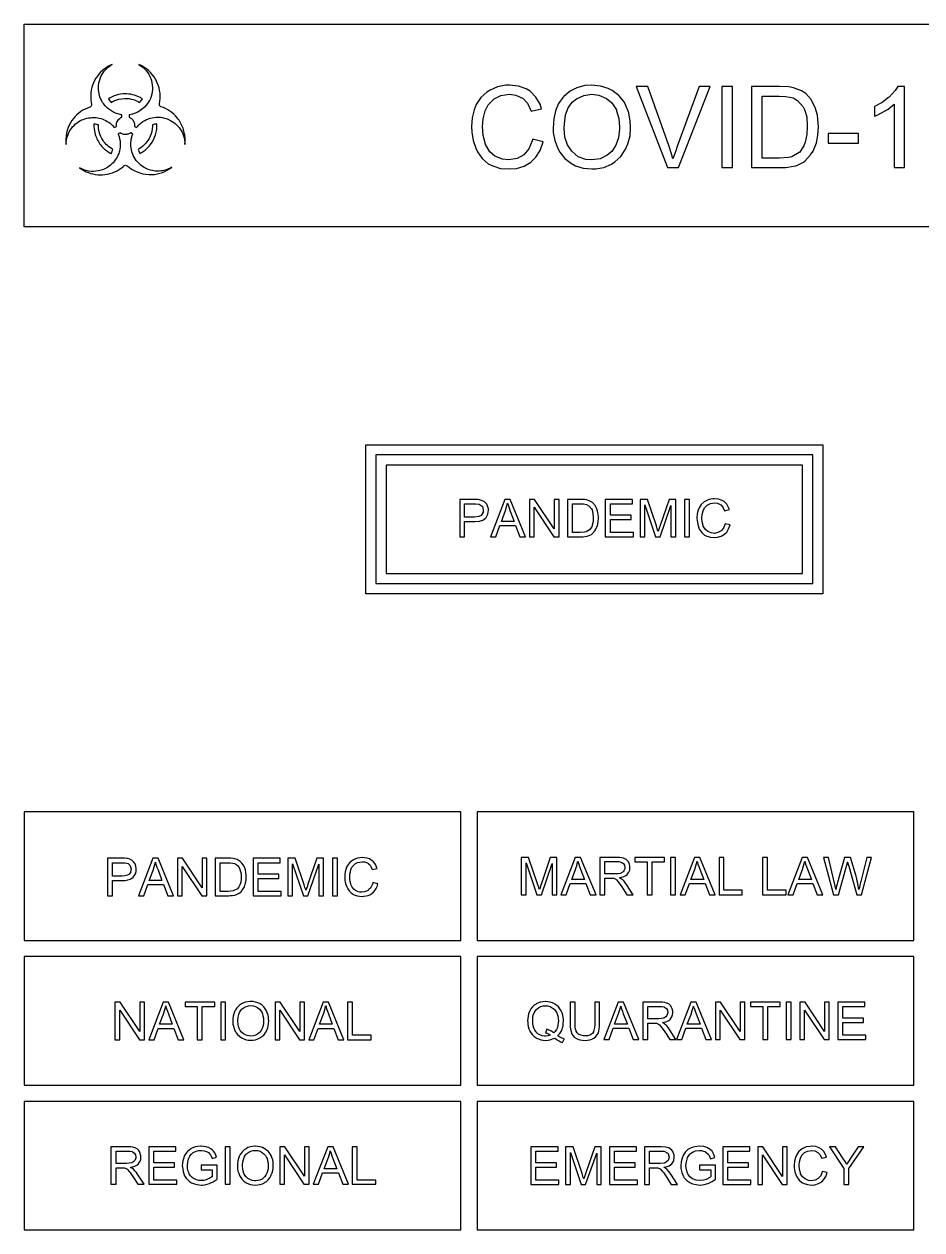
# Model space of a CAD drawing. Header units: inches. Extents: x 208.8 to 289, y 157.6 to 208.1.
# Drawn here: x 271.73 to 277.26, y 175.71 to 183.15 of the extents above; entities that cross this region are included whole.
import ezdxf

# ---------------------------------------------------------------- set-up
doc = ezdxf.new("R2010")
doc.units = ezdxf.units.IN
doc.header["$MEASUREMENT"] = 0
doc.layers.add('DEFAULT_LAYER', color=1, linetype='Continuous')

msp = doc.modelspace()

# ---------------------------------------------------------------- linework, layer by layer
at = {"color": 4}
msp.add_lwpolyline([(271.7252, 183.1467), (280.4012, 183.1467), (280.4012, 181.8967), (271.7252, 181.8967)], close=True, dxfattribs=at)
at = {"color": 2, "linetype": 'ByBlock', "flags": 128}
for points in [[(274.568, 182.4133), (274.5561, 182.4605), (274.5527, 182.5146), (274.5561, 182.5618), (274.568, 182.6108), (274.5883, 182.6496), (274.6237, 182.6851), (274.6659, 182.7054), (274.7198, 182.7138), (274.7587, 182.7088), (274.8026, 182.6885), (274.8296, 182.6581), (274.8532, 182.6091), (274.9173, 182.6243), (274.9072, 182.653), (274.8819, 182.697), (274.8464, 182.7324), (274.8211, 182.7476), (274.7739, 182.7645), (274.7198, 182.7696), (274.6962, 182.7696), (274.6456, 182.7595), (274.6001, 182.7391), (274.5798, 182.7273), (274.5426, 182.6936), (274.514, 182.6513), (274.5005, 182.6176), (274.4887, 182.5686), (274.4853, 182.5146), (274.487, 182.4791), (274.4954, 182.4285), (274.5106, 182.3811), (274.5207, 182.3592), (274.5511, 182.317), (274.5883, 182.2849), (274.6153, 182.2714), (274.6642, 182.2562), (274.7198, 182.2529), (274.7621, 182.2562), (274.8093, 182.2697), (274.8515, 182.295), (274.8819, 182.3255), (274.9088, 182.3676), (274.9257, 182.42), (274.8599, 182.4369), (274.8582, 182.4268), (274.838, 182.3778), (274.8076, 182.3407), (274.7655, 182.317), (274.7148, 182.3086), (274.676, 182.3137), (274.6287, 182.3322), (274.5984, 182.3592), (274.5714, 182.4032)], [(275.4641, 182.5483), (275.454, 182.599), (275.4371, 182.6446), (275.4253, 182.6666), (275.3932, 182.7054), (275.3526, 182.7374), (275.3273, 182.7493), (275.2801, 182.7645), (275.2278, 182.7696), (275.184, 182.7679), (275.135, 182.7544), (275.0928, 182.7324), (275.054, 182.7003), (275.0489, 182.6936), (275.022, 182.6564), (275.0034, 182.6108), (274.9916, 182.5618), (274.9882, 182.5045), (274.9882, 182.4774), (274.9983, 182.4285), (275.0169, 182.3795), (275.0287, 182.3575), (275.0607, 182.317), (275.1012, 182.2866), (275.1265, 182.2731), (275.1739, 182.2579), (275.2261, 182.2529), (275.2514, 182.2529), (275.3004, 182.263), (275.3476, 182.2832), (275.3696, 182.2967), (275.4067, 182.3305), (275.4354, 182.3744), (275.4489, 182.4082), (275.4624, 182.4571), (275.4658, 182.5095)], [(275.3983, 182.5011), (275.3915, 182.4453), (275.3747, 182.3998), (275.3493, 182.3609), (275.3223, 182.3373), (275.2784, 182.3154), (275.2261, 182.3086), (275.1907, 182.312), (275.1434, 182.3289), (275.1046, 182.3609), (275.1029, 182.3626), (275.0776, 182.4015), (275.0607, 182.4487), (275.0557, 182.5028), (275.0574, 182.5315), (275.0641, 182.5872), (275.081, 182.6311), (275.1063, 182.6649), (275.1316, 182.6851), (275.1772, 182.7054), (275.2278, 182.7138), (275.27, 182.7088), (275.3172, 182.6885), (275.3493, 182.6615), (275.378, 182.6176), (275.3797, 182.6125), (275.3932, 182.5652), (275.3983, 182.5112)], [(275.7543, 182.3981), (275.7442, 182.3643), (275.7273, 182.3154), (275.7189, 182.3474), (275.702, 182.3981), (275.5721, 182.7611), (275.5012, 182.7611), (275.6936, 182.2613), (275.7611, 182.2613), (275.9569, 182.7611), (275.8893, 182.7611)], [(276.0952, 182.7611), (276.0277, 182.7611), (276.0277, 182.2613), (276.0952, 182.2613)], [(276.6234, 182.5331), (276.6184, 182.5855), (276.6049, 182.6328), (276.6032, 182.6344), (276.5796, 182.6818), (276.5458, 182.7189), (276.5205, 182.7357), (276.4715, 182.7544), (276.4412, 182.7595), (276.3838, 182.7611), (276.2117, 182.7611), (276.2117, 182.2613), (276.3923, 182.2613), (276.4226, 182.2613), (276.4715, 182.2697), (276.4867, 182.2731), (276.5323, 182.295), (276.5407, 182.3018), (276.5762, 182.3407), (276.5914, 182.3626), (276.6116, 182.4133), (276.6218, 182.4588), (276.6251, 182.5146)], [(276.5525, 182.4656), (276.5424, 182.4183), (276.5339, 182.3964), (276.507, 182.3542), (276.5053, 182.3542), (276.4614, 182.3289), (276.4395, 182.3238), (276.3838, 182.3204), (276.2775, 182.3204), (276.2775, 182.702), (276.3821, 182.702), (276.4243, 182.7003), (276.4682, 182.6919), (276.4952, 182.675), (276.5306, 182.6361), (276.539, 182.6193), (276.5525, 182.5737), (276.556, 182.5146)], [(277.1145, 182.7628), (277.0976, 182.7374), (277.0605, 182.697), (277.0571, 182.6936), (277.0166, 182.6632), (276.9694, 182.6378), (276.9694, 182.5788), (276.9863, 182.5855), (277.0352, 182.6108), (277.0538, 182.6226), (277.0925, 182.653), (277.0925, 182.2613), (277.1551, 182.2613), (277.1551, 182.7628)], [(276.8715, 182.4723), (276.6842, 182.4723), (276.6842, 182.4116), (276.8715, 182.4116)], [(274.5854, 180.1243), (274.5886, 180.1482), (274.5886, 180.1569), (274.5821, 180.1797), (274.5789, 180.1851), (274.5626, 180.2013), (274.5572, 180.2046), (274.5344, 180.2122), (274.5257, 180.2133), (274.4997, 180.2144), (274.4119, 180.2144), (274.4119, 179.9833), (274.4423, 179.9833), (274.4423, 180.0777), (274.5019, 180.0777), (274.5062, 180.0777), (274.5333, 180.0798), (274.555, 180.0863), (274.5702, 180.0983), (274.5745, 180.1037)], [(274.5561, 180.1352), (274.5442, 180.1157), (274.529, 180.1081), (274.503, 180.1048), (274.4423, 180.1048), (274.4423, 180.1872), (274.5019, 180.1872), (274.5084, 180.1872), (274.5301, 180.1851), (274.5311, 180.1851), (274.5496, 180.1721), (274.5518, 180.1699), (274.5572, 180.1471)], [(274.7241, 180.2144), (274.6906, 180.2144), (274.6027, 179.9833), (274.6341, 179.9833), (274.6601, 180.0538), (274.7567, 180.0538), (274.7837, 179.9833), (274.8185, 179.9833)], [(274.7469, 180.0788), (274.6689, 180.0788), (274.6938, 180.146), (274.7014, 180.1677), (274.7068, 180.1905), (274.7079, 180.1883), (274.7144, 180.1677), (274.7231, 180.1428)], [(274.9952, 180.2144), (274.9952, 180.0332), (274.8738, 180.2144), (274.8423, 180.2144), (274.8423, 179.9833), (274.8716, 179.9833), (274.8716, 180.1656), (274.993, 179.9833), (275.0244, 179.9833), (275.0244, 180.2144)], [(275.2673, 180.1092), (275.264, 180.133), (275.2586, 180.1558), (275.2575, 180.1569), (275.2467, 180.1775), (275.2305, 180.1948), (275.2196, 180.2024), (275.1969, 180.2111), (275.1828, 180.2133), (275.1556, 180.2144), (275.0765, 180.2144), (275.0765, 179.9833), (275.16, 179.9833), (275.1741, 179.9833), (275.1969, 179.9877), (275.2034, 179.9887), (275.224, 179.9985), (275.2294, 180.0018), (275.2456, 180.0202), (275.2521, 180.0299), (275.2608, 180.0538), (275.2662, 180.0755), (275.2673, 180.1005)], [(275.2348, 180.0777), (275.2294, 180.056), (275.2261, 180.0452), (275.2131, 180.0267), (275.212, 180.0267), (275.1925, 180.0148), (275.1817, 180.0126), (275.1556, 180.0104), (275.1069, 180.0104), (275.1069, 180.1872), (275.1556, 180.1872), (275.1752, 180.1862), (275.1947, 180.1829), (275.2077, 180.1753), (275.224, 180.1569), (275.2283, 180.1493), (275.2337, 180.1276), (275.2359, 180.1005)], [(275.341, 180.0104), (275.341, 180.0896), (275.469, 180.0896), (275.469, 180.1167), (275.341, 180.1167), (275.341, 180.1872), (275.4776, 180.1872), (275.4776, 180.2144), (275.3096, 180.2144), (275.3096, 179.9833), (275.4831, 179.9833), (275.4831, 180.0104)], [(275.7151, 179.9833), (275.7443, 179.9833), (275.7443, 180.2144), (275.7032, 180.2144), (275.6478, 180.0538), (275.6424, 180.0364), (275.6359, 180.0169), (275.6327, 180.0256), (275.6251, 180.0506), (275.5698, 180.2144), (275.5242, 180.2144), (275.5242, 179.9833), (275.5536, 179.9833), (275.5536, 180.1807), (275.6197, 179.9833), (275.6478, 179.9833), (275.7151, 180.1764)], [(275.83, 180.2144), (275.7985, 180.2144), (275.7985, 179.9833), (275.83, 179.9833)], [(276.0707, 180.1645), (276.0587, 180.1851), (276.0425, 180.2013), (276.0305, 180.2079), (276.0089, 180.2166), (275.984, 180.2187), (275.9731, 180.2176), (275.9493, 180.2133), (275.9275, 180.2046), (275.9189, 180.1992), (275.9015, 180.184), (275.8885, 180.1634), (275.882, 180.1482), (275.8766, 180.1254), (275.8744, 180.1005), (275.8755, 180.0842), (275.8799, 180.0614), (275.8874, 180.0387), (275.8918, 180.0288), (275.9048, 180.0093), (275.9221, 179.9942), (275.9352, 179.9877), (275.9579, 179.9811), (275.9829, 179.9789), (276.0024, 179.9811), (276.0251, 179.9877), (276.0446, 179.9996), (276.0587, 180.0126), (276.0707, 180.0332), (276.0794, 180.0571), (276.049, 180.0647), (276.0479, 180.0603), (276.0381, 180.0375), (276.024, 180.0202), (276.0045, 180.0093), (275.9807, 180.005), (275.9634, 180.0072), (275.9417, 180.0158), (275.9275, 180.0288), (275.9145, 180.0495), (275.9135, 180.0538), (275.908, 180.0755), (275.9059, 180.1005), (275.908, 180.1222), (275.9135, 180.1449), (275.9221, 180.1634), (275.9384, 180.1797), (275.959, 180.1894), (275.9829, 180.1927), (276.0013, 180.1905), (276.0219, 180.1807), (276.0338, 180.1667), (276.0446, 180.1438), (276.075, 180.1515)], [(272.4153, 177.9186), (272.4163, 177.9341), (272.4163, 177.937), (272.4143, 177.9516), (272.4095, 177.9652), (272.4007, 177.9778), (272.391, 177.9875), (272.3901, 177.9885), (272.3774, 177.9944), (272.3619, 177.9983), (272.358, 177.9993), (272.3444, 178.0002), (272.3269, 178.0002), (272.2395, 178.0002), (272.2395, 177.7689), (272.2706, 177.7689), (272.2706, 177.8632), (272.3298, 177.8632), (272.3318, 177.8632), (272.3492, 177.8641), (272.3648, 177.867), (272.3784, 177.8709), (272.3891, 177.8768), (272.3978, 177.8835), (272.4046, 177.8923), (272.4114, 177.905)], [(272.3842, 177.9263), (272.3804, 177.9127), (272.3726, 177.9021), (272.3716, 177.9011), (272.3619, 177.8953), (272.3473, 177.8913), (272.3298, 177.8903), (272.2706, 177.8903), (272.2706, 177.973), (272.3298, 177.973), (272.3473, 177.973), (272.358, 177.971), (272.3668, 177.9672), (272.3774, 177.9574), (272.3823, 177.9477), (272.3852, 177.9331)], [(272.5513, 178.0002), (272.5183, 178.0002), (272.4299, 177.7689), (272.4629, 177.7689), (272.4882, 177.8388), (272.5844, 177.8388), (272.6115, 177.7689), (272.6465, 177.7689)], [(272.5746, 177.8641), (272.4969, 177.8641), (272.5222, 177.9321), (272.5231, 177.9341), (272.527, 177.9477), (272.5309, 177.9623), (272.5348, 177.9759), (272.5358, 177.971), (272.5396, 177.9584), (272.5445, 177.9448), (272.5513, 177.9283)], [(272.8233, 178.0002), (272.8233, 177.8184), (272.7019, 178.0002), (272.6708, 178.0002), (272.6708, 177.7689), (272.6999, 177.7689), (272.6999, 177.9507), (272.8214, 177.7689), (272.8524, 177.7689), (272.8524, 178.0002)], [(273.0943, 177.8991), (273.0933, 177.9137), (273.0904, 177.9283), (273.0865, 177.9409), (273.0846, 177.9458), (273.0768, 177.9594), (273.069, 177.971), (273.0584, 177.9807), (273.0516, 177.9856), (273.0389, 177.9925), (273.0243, 177.9973), (273.0156, 177.9993), (273.001, 178.0002), (272.9836, 178.0002), (272.9039, 178.0002), (272.9039, 177.7689), (272.9874, 177.7689), (272.9962, 177.7698), (273.0107, 177.7708), (273.0243, 177.7728), (273.0253, 177.7737), (273.0399, 177.7786), (273.0525, 177.7844), (273.0525, 177.7854), (273.0632, 177.7942), (273.0729, 177.8058), (273.0768, 177.8116), (273.0836, 177.8243), (273.0885, 177.8398), (273.0894, 177.8417), (273.0923, 177.8554), (273.0943, 177.87), (273.0953, 177.8865)], [(273.0632, 177.8855), (273.0632, 177.869), (273.0613, 177.8554), (273.0574, 177.8417), (273.0555, 177.8369), (273.0487, 177.8233), (273.0409, 177.8126), (273.034, 177.8068), (273.0195, 177.801), (273.0146, 177.799), (273.001, 177.7971), (272.9836, 177.7961), (272.935, 177.7961), (272.935, 177.973), (272.9836, 177.973), (272.9962, 177.973), (273.0117, 177.971), (273.0224, 177.9681), (273.0311, 177.9642), (273.0419, 177.9555), (273.0516, 177.9429), (273.0564, 177.9321), (273.0603, 177.9186), (273.0632, 177.904), (273.0632, 177.8865)], [(273.1681, 177.7961), (273.1681, 177.8748), (273.2963, 177.8748), (273.2963, 177.9021), (273.1681, 177.9021), (273.1681, 177.973), (273.3051, 177.973), (273.3051, 178.0002), (273.138, 178.0002), (273.138, 177.7689), (273.3099, 177.7689), (273.3099, 177.7961)], [(273.5431, 177.7689), (273.5722, 177.7689), (273.5722, 178.0002), (273.5314, 178.0002), (273.476, 177.8398), (273.4721, 177.8282), (273.4673, 177.8136), (273.4634, 177.8029), (273.4624, 177.8068), (273.4576, 177.8204), (273.4527, 177.8369), (273.3974, 178.0002), (273.3517, 178.0002), (273.3517, 177.7689), (273.3809, 177.7689), (273.3809, 177.9662), (273.4479, 177.7689), (273.475, 177.7689), (273.5431, 177.9633)], [(273.6577, 178.0002), (273.6266, 178.0002), (273.6266, 177.7689), (273.6577, 177.7689)], [(273.9015, 177.9399), (273.8966, 177.9545), (273.8889, 177.9672), (273.8801, 177.9778), (273.8694, 177.9866), (273.8665, 177.9895), (273.8549, 177.9963), (273.8413, 178.0012), (273.8267, 178.0041), (273.8111, 178.0051), (273.7966, 178.0041), (273.782, 178.0012), (273.7684, 177.9963), (273.7558, 177.9905), (273.7441, 177.9827), (273.7335, 177.974), (273.7238, 177.9623), (273.7159, 177.9497), (273.714, 177.9439), (273.7091, 177.9312), (273.7052, 177.9176), (273.7033, 177.9021), (273.7023, 177.8865), (273.7023, 177.8816), (273.7033, 177.8661), (273.7062, 177.8525), (273.7101, 177.8379), (273.715, 177.8243), (273.7208, 177.8116), (273.7296, 177.799), (273.7393, 177.7893), (273.75, 177.7805), (273.7548, 177.7776), (273.7665, 177.7728), (273.7801, 177.7689), (273.7946, 177.766), (273.8111, 177.765), (273.8199, 177.766), (273.8344, 177.7679), (273.8481, 177.7718), (273.8607, 177.7776), (273.8724, 177.7854), (273.8791, 177.7912), (273.8879, 177.8019), (273.8957, 177.8136), (273.9024, 177.8272), (273.9063, 177.8428), (273.8762, 177.8505), (273.8743, 177.8417), (273.8685, 177.8282), (273.8617, 177.8155), (273.852, 177.8068), (273.8491, 177.8039), (273.8374, 177.7971), (273.8238, 177.7932), (273.8082, 177.7912), (273.7966, 177.7922), (273.782, 177.7961), (273.7694, 177.8019), (273.7587, 177.8107), (273.749, 177.8214), (273.7422, 177.8349), (273.7403, 177.8428), (273.7364, 177.8564), (273.7344, 177.8709), (273.7344, 177.8865), (273.7344, 177.8884), (273.7344, 177.903), (273.7373, 177.9176), (273.7412, 177.9312), (273.7471, 177.9448), (273.7558, 177.9565), (273.7665, 177.9652), (273.7694, 177.9672), (273.781, 177.974), (273.7956, 177.9769), (273.8111, 177.9788), (273.8238, 177.9778), (273.8374, 177.974), (273.8491, 177.9672), (273.85, 177.9662), (273.8588, 177.9574), (273.8665, 177.9448), (273.8724, 177.9302), (273.9024, 177.937)], [(274.9827, 177.7747), (275.0119, 177.7747), (275.0119, 178.006), (274.9705, 178.006), (274.9158, 177.8453), (274.9121, 177.8344), (274.9073, 177.8198), (274.9036, 177.8088), (274.9012, 177.8125), (274.8975, 177.8258), (274.8915, 177.8429), (274.8368, 178.006), (274.7917, 178.006), (274.7917, 177.7747), (274.8209, 177.7747), (274.8209, 177.9719), (274.8878, 177.7747), (274.9158, 177.7747), (274.9827, 177.9682)], [(275.1578, 178.006), (275.125, 178.006), (275.0362, 177.7747), (275.0678, 177.7747), (275.0933, 177.8453), (275.1906, 177.8453), (275.2174, 177.7747), (275.2526, 177.7747)], [(275.1809, 177.8697), (275.103, 177.8697), (275.1274, 177.9378), (275.1286, 177.939), (275.1335, 177.9536), (275.1371, 177.9682), (275.1408, 177.9817), (275.142, 177.9768), (275.1457, 177.9646), (275.1505, 177.95), (275.1566, 177.9342)], [(275.4618, 177.9512), (275.4582, 177.9646), (275.4521, 177.978), (275.4485, 177.9829), (275.4387, 177.9938), (275.4266, 177.9999), (275.4242, 178.0011), (275.412, 178.0035), (275.3973, 178.006), (275.3791, 178.006), (275.277, 178.006), (275.277, 177.7747), (275.3074, 177.7747), (275.3074, 177.8782), (275.3426, 177.8782), (275.3463, 177.8782), (275.3597, 177.877), (275.3609, 177.877), (275.3742, 177.8709), (275.3791, 177.8672), (275.39, 177.8551), (275.3937, 177.849), (275.4022, 177.838), (275.412, 177.8234), (275.4424, 177.7747), (275.4813, 177.7747), (275.4412, 177.838), (275.4339, 177.8478), (275.4254, 177.8587), (275.4156, 177.8685), (275.4108, 177.8721), (275.3973, 177.8806), (275.4096, 177.8831), (275.4242, 177.8879), (275.4363, 177.894), (275.446, 177.9013), (275.4472, 177.9037), (275.4558, 177.9147), (275.4606, 177.9281), (275.4618, 177.9427)], [(275.4302, 177.9354), (275.4242, 177.922), (275.4193, 177.9159), (275.4059, 177.9086), (275.4034, 177.9074), (275.39, 177.9049), (275.373, 177.9037), (275.3074, 177.9037), (275.3074, 177.9804), (275.3803, 177.9804), (275.3937, 177.9804), (275.4084, 177.9768), (275.4181, 177.9706), (275.4205, 177.9694), (275.4278, 177.9573), (275.4302, 177.9427)], [(275.5993, 177.9792), (275.6758, 177.9792), (275.6758, 178.006), (275.4922, 178.006), (275.4922, 177.9792), (275.5689, 177.9792), (275.5689, 177.7747), (275.5993, 177.7747)], [(275.7428, 178.006), (275.7124, 178.006), (275.7124, 177.7747), (275.7428, 177.7747)], [(275.8936, 178.006), (275.8607, 178.006), (275.7719, 177.7747), (275.8035, 177.7747), (275.8291, 177.8453), (275.9264, 177.8453), (275.9531, 177.7747), (275.9872, 177.7747)], [(275.9167, 177.8697), (275.8376, 177.8697), (275.8632, 177.9378), (275.8644, 177.939), (275.8693, 177.9536), (275.8729, 177.9682), (275.8765, 177.9817), (275.8778, 177.9768), (275.8814, 177.9646), (275.8863, 177.95), (275.8923, 177.9342)], [(276.0419, 177.8028), (276.0419, 178.006), (276.0115, 178.006), (276.0115, 177.7747), (276.155, 177.7747), (276.155, 177.8028)], [(276.3107, 177.8028), (276.3107, 178.006), (276.2803, 178.006), (276.2803, 177.7747), (276.425, 177.7747), (276.425, 177.8028)], [(276.5576, 178.006), (276.5247, 178.006), (276.436, 177.7747), (276.4688, 177.7747), (276.4931, 177.8453), (276.5904, 177.8453), (276.6172, 177.7747), (276.6524, 177.7747)], [(276.5807, 177.8697), (276.5028, 177.8697), (276.5284, 177.9378), (276.5284, 177.939), (276.5332, 177.9536), (276.5369, 177.9682), (276.5405, 177.9817), (276.5417, 177.9768), (276.5454, 177.9646), (276.5503, 177.95), (276.5564, 177.9342)], [(276.8859, 177.8575), (276.8835, 177.8502), (276.8799, 177.8344), (276.8774, 177.821), (276.8738, 177.8076), (276.8726, 177.8173), (276.8701, 177.8307), (276.8677, 177.8453), (276.8641, 177.8587), (276.8604, 177.8745), (276.8568, 177.8891), (276.8227, 178.006), (276.7862, 178.006), (276.7424, 177.8502), (276.74, 177.8429), (276.7364, 177.8283), (276.7315, 177.8076), (276.7315, 177.8113), (276.7278, 177.8258), (276.7254, 177.8404), (276.7218, 177.8551), (276.6865, 178.006), (276.6561, 178.006), (276.7169, 177.7747), (276.7485, 177.7747), (276.7971, 177.9512), (276.8008, 177.9633), (276.8044, 177.978), (276.8056, 177.9694), (276.8117, 177.9512), (276.8604, 177.7747), (276.8896, 177.7747), (276.9528, 178.006), (276.9224, 178.006)], [(272.4677, 176.8812), (272.4677, 177.1135), (272.4388, 177.1135), (272.4388, 176.9312), (272.3178, 177.1135), (272.2855, 177.1135), (272.2855, 176.8812), (272.3156, 176.8812), (272.3156, 177.0635), (272.4366, 176.8812)], [(272.6154, 177.1135), (272.5832, 177.1135), (272.4944, 176.8812), (272.5265, 176.8812), (272.5521, 176.9512), (272.6487, 176.9512), (272.6754, 176.8812), (272.711, 176.8812)], [(272.6387, 176.9768), (272.561, 176.9768), (272.5866, 177.0446), (272.5866, 177.0468), (272.591, 177.0601), (272.5954, 177.0746), (272.5988, 177.0891), (272.5999, 177.0834), (272.6043, 177.0712), (272.6088, 177.0568), (272.6154, 177.0413)], [(272.8242, 177.0857), (272.9008, 177.0857), (272.9008, 177.1135), (272.7176, 177.1135), (272.7176, 177.0857), (272.7931, 177.0857), (272.7931, 176.8812), (272.8242, 176.8812)], [(272.9675, 177.1135), (272.9375, 177.1135), (272.9375, 176.8812), (272.9675, 176.8812)], [(273.233, 177.0034), (273.2319, 177.0179), (273.2296, 177.0324), (273.2252, 177.0468), (273.2196, 177.059), (273.2196, 177.0601), (273.2118, 177.0723), (273.2029, 177.0834), (273.1929, 177.0935), (273.1807, 177.1024), (273.1785, 177.1035), (273.1663, 177.109), (273.153, 177.1135), (273.1385, 177.1168), (273.123, 177.1168), (273.1197, 177.1168), (273.1052, 177.1157), (273.0907, 177.1135), (273.0774, 177.109), (273.0652, 177.1024), (273.0541, 177.0946), (273.043, 177.0846), (273.0363, 177.0768), (273.0297, 177.0657), (273.023, 177.0535), (273.0186, 177.0401), (273.0153, 177.0257), (273.013, 177.0112), (273.013, 176.9946), (273.013, 176.9935), (273.013, 176.9779), (273.0164, 176.9645), (273.0197, 176.9501), (273.0252, 176.9368), (273.0264, 176.9357), (273.033, 176.9235), (273.0419, 176.9123), (273.053, 176.9023), (273.0652, 176.8934), (273.0674, 176.8923), (273.0796, 176.8856), (273.0941, 176.8812), (273.1075, 176.879), (273.123, 176.8779), (273.1385, 176.879), (273.1519, 176.8812), (273.1663, 176.8856), (273.1796, 176.8923), (273.1918, 176.9001), (273.2029, 176.9101), (273.2118, 176.9212), (273.2196, 176.9346), (273.2218, 176.9401), (273.2274, 176.9534), (273.2307, 176.9668), (273.233, 176.9812), (273.2341, 176.9968)], [(273.2018, 176.9946), (273.2007, 176.9779), (273.1985, 176.9634), (273.194, 176.9501), (273.1874, 176.9379), (273.1796, 176.9279), (273.1752, 176.9235), (273.1641, 176.9146), (273.1519, 176.909), (273.1374, 176.9056), (273.123, 176.9034), (273.1163, 176.9045), (273.1019, 176.9067), (273.0896, 176.9112), (273.0774, 176.9179), (273.0663, 176.9279), (273.0586, 176.9379), (273.0519, 176.9501), (273.0474, 176.9634), (273.0452, 176.9779), (273.0441, 176.9935), (273.0441, 177.0046), (273.0463, 177.0212), (273.0486, 177.0357), (273.0541, 177.049), (273.0597, 177.0601), (273.0674, 177.069), (273.0708, 177.0712), (273.0819, 177.0801), (273.0952, 177.0857), (273.1086, 177.0902), (273.123, 177.0913), (273.1385, 177.0891), (273.1519, 177.0857), (273.1652, 177.079), (273.1763, 177.0701), (273.1852, 177.0601), (273.1929, 177.0468), (273.1952, 177.0413), (273.1985, 177.0279), (273.2007, 177.0134), (273.2018, 176.9968)], [(273.4251, 177.1135), (273.4251, 176.9312), (273.304, 177.1135), (273.2729, 177.1135), (273.2729, 176.8812), (273.3018, 176.8812), (273.3018, 177.0635), (273.4229, 176.8812), (273.4551, 176.8812), (273.4551, 177.1135)], [(273.6028, 177.1135), (273.5695, 177.1135), (273.4806, 176.8812), (273.5128, 176.8812), (273.5384, 176.9512), (273.635, 176.9512), (273.6628, 176.8812), (273.6972, 176.8812)], [(273.6261, 176.9768), (273.5473, 176.9768), (273.5728, 177.0446), (273.5739, 177.0468), (273.5783, 177.0601), (273.5817, 177.0746), (273.585, 177.0891), (273.5872, 177.0834), (273.5906, 177.0712), (273.5961, 177.0568), (273.6017, 177.0413)], [(273.7505, 176.909), (273.7505, 177.1135), (273.7205, 177.1135), (273.7205, 176.8812), (273.8649, 176.8812), (273.8649, 176.909)], [(275.0457, 176.9538), (275.0493, 176.9671), (275.0504, 176.9815), (275.0516, 176.997), (275.0516, 177.003), (275.0504, 177.0186), (275.0481, 177.0331), (275.0433, 177.0462), (275.0385, 177.0594), (275.0373, 177.0594), (275.0301, 177.0726), (275.0217, 177.0834), (275.0109, 177.093), (274.9989, 177.1014), (274.9965, 177.1026), (274.9845, 177.1086), (274.9701, 177.1134), (274.9557, 177.1158), (274.9414, 177.117), (274.939, 177.117), (274.9246, 177.1158), (274.9102, 177.1134), (274.897, 177.1086), (274.8838, 177.1026), (274.8826, 177.1014), (274.8707, 177.0942), (274.8611, 177.0834), (274.8515, 177.0726), (274.8442, 177.0594), (274.8418, 177.0546), (274.837, 177.0414), (274.8334, 177.027), (274.8311, 177.0126), (274.8299, 176.997), (274.8311, 176.9911), (274.8323, 176.9767), (274.8346, 176.9622), (274.8382, 176.9479), (274.8442, 176.9359), (274.8442, 176.9347), (274.8527, 176.9215), (274.8611, 176.9107), (274.8719, 176.9011), (274.8838, 176.8927), (274.885, 176.8915), (274.8982, 176.8855), (274.9114, 176.8807), (274.9258, 176.8783), (274.9402, 176.8771), (274.9414, 176.8771), (274.9569, 176.8783), (274.9701, 176.8807), (274.9845, 176.8855), (274.9977, 176.8915), (275.0085, 176.8831), (275.0217, 176.8759), (275.0337, 176.8687), (275.0469, 176.8639), (275.0564, 176.8843), (275.0552, 176.8855), (275.0433, 176.8903), (275.0301, 176.8975), (275.0169, 176.9059), (275.0193, 176.9095), (275.0289, 176.9203), (275.0373, 176.9323), (275.0433, 176.9455)], [(275.0193, 176.9863), (275.0181, 176.9707), (275.0145, 176.9562), (275.0085, 176.9443), (275.0013, 176.9323), (274.9929, 176.9227), (274.9893, 176.9263), (274.9773, 176.9335), (274.9641, 176.9407), (274.9497, 176.9455), (274.9414, 176.9227), (274.9461, 176.9227), (274.9593, 176.9167), (274.9725, 176.9095), (274.9701, 176.9095), (274.9557, 176.9047), (274.9414, 176.9035), (274.9342, 176.9035), (274.9198, 176.9059), (274.9066, 176.9107), (274.8946, 176.9179), (274.8838, 176.9275), (274.8826, 176.9299), (274.8755, 176.9395), (274.8695, 176.9514), (274.8659, 176.9658), (274.8623, 176.9803), (274.8623, 176.997), (274.8623, 177.0018), (274.8635, 177.0174), (274.8659, 177.0331), (274.8707, 177.0462), (274.8767, 177.057), (274.885, 177.0678), (274.8886, 177.0714), (274.9006, 177.0798), (274.9126, 177.0858), (274.9258, 177.0894), (274.9414, 177.0906), (274.9557, 177.0894), (274.9701, 177.0858), (274.9821, 177.0786), (274.9941, 177.0702), (275.0037, 177.0594), (275.0109, 177.0462), (275.0133, 177.0414), (275.0169, 177.027), (275.0193, 177.0126), (275.0205, 176.997)], [(275.2446, 176.9791), (275.2446, 176.9731), (275.2434, 176.9562), (275.2398, 176.9407), (275.2362, 176.9287), (275.2302, 176.9203), (275.2242, 176.9155), (275.2135, 176.9095), (275.1991, 176.9059), (275.1823, 176.9047), (275.1763, 176.9059), (275.1607, 176.9083), (275.1488, 176.9131), (275.1476, 176.9131), (275.1368, 176.9227), (275.1296, 176.9347), (275.1296, 176.9359), (275.1259, 176.9467), (275.1247, 176.961), (275.1235, 176.9791), (275.1235, 177.1134), (275.0936, 177.1134), (275.0936, 176.9791), (275.0936, 176.961), (275.0948, 176.9467), (275.0984, 176.9323), (275.102, 176.9215), (275.102, 176.9203), (275.1092, 176.9071), (275.1187, 176.8975), (275.132, 176.8891), (275.1404, 176.8843), (275.1536, 176.8807), (275.1679, 176.8783), (275.1847, 176.8771), (275.1991, 176.8783), (275.2135, 176.8807), (275.2266, 176.8843), (275.2386, 176.8903), (275.2398, 176.8915), (275.2518, 176.8999), (275.2602, 176.9107), (275.2674, 176.9239), (275.2698, 176.9335), (275.2722, 176.9467), (275.2746, 176.9622), (275.2746, 176.9791), (275.2746, 177.1134), (275.2446, 177.1134)], [(275.4221, 177.1134), (275.3897, 177.1134), (275.301, 176.8819), (275.3333, 176.8819), (275.3585, 176.9514), (275.4544, 176.9514), (275.482, 176.8819), (275.5167, 176.8819)], [(275.446, 176.9767), (275.3669, 176.9767), (275.3921, 177.0438), (275.3933, 177.0462), (275.398, 177.0606), (275.4016, 177.0738), (275.4052, 177.0882), (275.4064, 177.0834), (275.4101, 177.0714), (275.4161, 177.057), (275.4209, 177.0402)], [(275.7265, 177.057), (275.7229, 177.0714), (275.717, 177.0846), (275.7134, 177.0894), (275.7038, 177.1002), (275.6918, 177.1062), (275.6881, 177.1074), (275.6761, 177.111), (275.6618, 177.1122), (275.6438, 177.1134), (275.5419, 177.1134), (275.5419, 176.8819), (275.5719, 176.8819), (275.5719, 176.9839), (275.6079, 176.9839), (275.6114, 176.9839), (275.6246, 176.9827), (275.6258, 176.9827), (275.639, 176.9767), (275.6438, 176.9731), (275.6546, 176.961), (275.6582, 176.955), (275.6666, 176.9443), (275.6761, 176.9299), (275.7074, 176.8819), (275.7457, 176.8819), (275.705, 176.9443), (275.699, 176.9538), (275.6893, 176.9658), (275.6797, 176.9755), (275.6749, 176.9791), (275.6618, 176.9863), (275.6749, 176.9887), (275.6893, 176.9935), (275.7014, 177.0006), (275.711, 177.0078), (275.7122, 177.0102), (275.7205, 177.0222), (275.7253, 177.0355), (275.7265, 177.0498)], [(275.6942, 177.0426), (275.6893, 177.0295), (275.6833, 177.0222), (275.6714, 177.015), (275.6678, 177.0138), (275.6546, 177.0114), (275.6378, 177.0102), (275.5719, 177.0102), (275.5719, 177.087), (275.645, 177.087), (275.6582, 177.087), (275.6726, 177.0834), (275.6833, 177.0762), (275.6845, 177.075), (275.693, 177.0642), (275.6954, 177.0498)], [(275.8704, 177.1134), (275.838, 177.1134), (275.7493, 176.8819), (275.7817, 176.8819), (275.8068, 176.9514), (275.9039, 176.9514), (275.9303, 176.8819), (275.965, 176.8819)], [(275.8943, 176.9767), (275.8152, 176.9767), (275.8416, 177.0438), (275.8416, 177.0462), (275.8464, 177.0606), (275.85, 177.0738), (275.8536, 177.0882), (275.8548, 177.0834), (275.8596, 177.0714), (275.8644, 177.057), (275.8704, 177.0402)], [(276.1425, 177.1134), (276.1425, 176.9311), (276.0214, 177.1134), (275.9891, 177.1134), (275.9891, 176.8819), (276.019, 176.8819), (276.019, 177.063), (276.1401, 176.8819), (276.1712, 176.8819), (276.1712, 177.1134)], [(276.3127, 177.0858), (276.3894, 177.0858), (276.3894, 177.1134), (276.206, 177.1134), (276.206, 177.0858), (276.2815, 177.0858), (276.2815, 176.8819), (276.3127, 176.8819)], [(276.4565, 177.1134), (276.4254, 177.1134), (276.4254, 176.8819), (276.4565, 176.8819)], [(276.6627, 177.1134), (276.6627, 176.9311), (276.5417, 177.1134), (276.5093, 177.1134), (276.5093, 176.8819), (276.5393, 176.8819), (276.5393, 177.063), (276.6603, 176.8819), (276.6915, 176.8819), (276.6915, 177.1134)], [(276.7742, 176.9083), (276.7742, 176.9875), (276.9025, 176.9875), (276.9025, 177.015), (276.7742, 177.015), (276.7742, 177.0858), (276.9108, 177.0858), (276.9108, 177.1134), (276.7442, 177.1134), (276.7442, 176.8819), (276.9168, 176.8819), (276.9168, 176.9083)], [(272.394, 176.0863), (272.3808, 176.0935), (272.394, 176.0959), (272.4084, 176.1007), (272.4203, 176.1068), (272.4299, 176.1152), (272.4311, 176.1176), (272.4395, 176.1283), (272.4443, 176.1427), (272.4455, 176.1571), (272.4455, 176.1643), (272.4419, 176.1787), (272.4359, 176.1919), (272.4323, 176.1967), (272.4227, 176.2075), (272.4108, 176.2135), (272.4084, 176.2147), (272.3964, 176.2183), (272.3808, 176.2195), (272.364, 176.2195), (272.2609, 176.2195), (272.2609, 175.9892), (272.2921, 175.9892), (272.2921, 176.0911), (272.3268, 176.0911), (272.3304, 176.0911), (272.3437, 176.0899), (272.3449, 176.0899), (272.358, 176.0839), (272.3628, 176.0803), (272.3736, 176.0684), (272.3784, 176.0624), (272.3856, 176.0516), (272.3952, 176.0371), (272.4263, 175.9892), (272.4647, 175.9892), (272.4239, 176.0516), (272.4179, 176.0612), (272.4084, 176.072), (272.3988, 176.0827)], [(272.4132, 176.1499), (272.4084, 176.1367), (272.4024, 176.1295), (272.3904, 176.1224), (272.3868, 176.1212), (272.3736, 176.1188), (272.3568, 176.1176), (272.2921, 176.1176), (272.2921, 176.1943), (272.3652, 176.1943), (272.3784, 176.1931), (272.3916, 176.1907), (272.4024, 176.1835), (272.4036, 176.1823), (272.412, 176.1715), (272.4144, 176.1571)], [(272.5246, 176.0156), (272.5246, 176.0947), (272.6529, 176.0947), (272.6529, 176.1224), (272.5246, 176.1224), (272.5246, 176.1931), (272.6613, 176.1931), (272.6613, 176.2195), (272.4947, 176.2195), (272.4947, 175.9892), (272.6673, 175.9892), (272.6673, 176.0156)], [(272.9071, 176.1691), (272.9011, 176.1823), (272.8938, 176.1931), (272.8878, 176.2003), (272.8758, 176.2087), (272.8627, 176.2159), (272.8603, 176.2171), (272.8471, 176.2207), (272.8327, 176.2231), (272.8171, 176.2243), (272.8123, 176.2243), (272.7968, 176.2231), (272.7824, 176.2195), (272.7692, 176.2159), (272.756, 176.2099), (272.7536, 176.2087), (272.7428, 176.2003), (272.732, 176.1907), (272.7236, 176.1799), (272.7152, 176.1668), (272.7128, 176.1607), (272.708, 176.1463), (272.7044, 176.1331), (272.702, 176.1188), (272.7008, 176.1031), (272.702, 176.0971), (272.7032, 176.0827), (272.7056, 176.0684), (272.7104, 176.054), (272.7152, 176.0419), (272.7164, 176.0395), (272.7248, 176.0276), (272.7344, 176.0168), (272.7452, 176.0072), (272.7572, 175.9988), (272.7632, 175.9964), (272.7764, 175.9916), (272.7896, 175.988), (272.804, 175.9856), (272.8195, 175.9844), (272.8255, 175.9844), (272.8399, 175.9868), (272.8543, 175.9892), (272.8686, 175.994), (272.877, 175.9976), (272.8902, 176.0036), (272.9035, 176.012), (272.9154, 176.0204), (272.9154, 176.1068), (272.8171, 176.1068), (272.8171, 176.0791), (272.8854, 176.0791), (272.8854, 176.0359), (272.883, 176.0347), (272.871, 176.0264), (272.8567, 176.0204), (272.8471, 176.0168), (272.8327, 176.0132), (272.8183, 176.012), (272.8171, 176.012), (272.8028, 176.0132), (272.7884, 176.0168), (272.7752, 176.0228), (272.774, 176.0228), (272.762, 176.0312), (272.7512, 176.0407), (272.744, 176.0528), (272.7404, 176.0612), (272.7356, 176.0744), (272.7332, 176.0887), (272.7332, 176.1056), (272.7332, 176.1092), (272.7344, 176.1235), (272.7368, 176.1379), (272.7416, 176.1511), (272.7476, 176.1631), (272.756, 176.1751), (272.7572, 176.1751), (272.768, 176.1847), (272.7812, 176.1919), (272.7872, 176.1943), (272.8016, 176.1967), (272.8171, 176.1979), (272.8207, 176.1979), (272.8351, 176.1955), (272.8495, 176.1919), (272.8615, 176.1847), (272.871, 176.1751), (272.8722, 176.1751), (272.8782, 176.1631), (272.8842, 176.1475), (272.9119, 176.1559)], [(272.9957, 176.2195), (272.9658, 176.2195), (272.9658, 175.9892), (272.9957, 175.9892)], [(273.2618, 176.1104), (273.2606, 176.1247), (273.2582, 176.1391), (273.2535, 176.1535), (273.2487, 176.1668), (273.2403, 176.1799), (273.2319, 176.1907), (273.2211, 176.2003), (273.2091, 176.2087), (273.2067, 176.2099), (273.1947, 176.2159), (273.1804, 176.2207), (273.1659, 176.2231), (273.1515, 176.2243), (273.1479, 176.2243), (273.1336, 176.2231), (273.1192, 176.2207), (273.106, 176.2159), (273.094, 176.2087), (273.0821, 176.2015), (273.0713, 176.1919), (273.0653, 176.1835), (273.0581, 176.1727), (273.0509, 176.1607), (273.0473, 176.1475), (273.0437, 176.1331), (273.0413, 176.1176), (273.0413, 176.1019), (273.0413, 176.0995), (273.0413, 176.0851), (273.0437, 176.0708), (273.0485, 176.0576), (273.0545, 176.0432), (273.0617, 176.03), (273.0701, 176.0192), (273.0809, 176.0084), (273.0928, 176), (273.0952, 175.9988), (273.1084, 175.9928), (273.1216, 175.988), (273.136, 175.9856), (273.1515, 175.9844), (273.1659, 175.9856), (273.1804, 175.988), (273.1947, 175.9928), (273.2079, 175.9988), (273.2079, 176), (273.2199, 176.0072), (273.2307, 176.0168), (273.2403, 176.0288), (273.2475, 176.0407), (273.2499, 176.0468), (273.2559, 176.06), (273.2594, 176.0744), (273.2606, 176.0887), (273.2618, 176.1044)], [(273.2307, 176.1019), (273.2295, 176.0851), (273.2259, 176.0708), (273.2223, 176.0576), (273.2163, 176.0456), (273.2079, 176.0347), (273.2031, 176.03), (273.1924, 176.0216), (273.1792, 176.0156), (273.1659, 176.012), (273.1515, 176.0108), (273.1444, 176.0108), (273.1312, 176.0132), (273.118, 176.018), (273.106, 176.0252), (273.0952, 176.0347), (273.0868, 176.0444), (273.0809, 176.0564), (273.0761, 176.0696), (273.0737, 176.0851), (273.0725, 176.1007), (273.0725, 176.1116), (273.0737, 176.1283), (273.0773, 176.1427), (273.0821, 176.1559), (273.088, 176.1668), (273.0952, 176.1751), (273.0988, 176.1787), (273.1108, 176.1871), (273.1228, 176.1931), (273.1372, 176.1967), (273.1515, 176.1979), (273.1659, 176.1967), (273.1804, 176.1931), (273.1924, 176.1859), (273.2043, 176.1775), (273.2139, 176.1668), (273.2211, 176.1535), (273.2235, 176.1475), (273.2271, 176.1343), (273.2295, 176.12), (273.2307, 176.1044)], [(273.4536, 176.2195), (273.4536, 176.0383), (273.3326, 176.2195), (273.3014, 176.2195), (273.3014, 175.9892), (273.3302, 175.9892), (273.3302, 176.1703), (273.4512, 175.9892), (273.4836, 175.9892), (273.4836, 176.2195)], [(273.6311, 176.2195), (273.5975, 176.2195), (273.5088, 175.9892), (273.5411, 175.9892), (273.5663, 176.0588), (273.6634, 176.0588), (273.691, 175.9892), (273.7257, 175.9892)], [(273.6538, 176.0839), (273.5759, 176.0839), (273.6011, 176.1511), (273.6023, 176.1535), (273.6059, 176.168), (273.6107, 176.1811), (273.6131, 176.1955), (273.6155, 176.1907), (273.6191, 176.1787), (273.6239, 176.1643), (273.6299, 176.1475)], [(273.7797, 176.0156), (273.7797, 176.2195), (273.7486, 176.2195), (273.7486, 175.9892), (273.8936, 175.9892), (273.8936, 176.0156)], [(274.8821, 176.095), (275.0099, 176.095), (275.0099, 176.1212), (274.8821, 176.1212), (274.8821, 176.1931), (275.0185, 176.1931), (275.0185, 176.2204), (274.8511, 176.2204), (274.8511, 175.9883), (275.0235, 175.9883), (275.0235, 176.0156), (274.8821, 176.0156)], [(275.2568, 175.9883), (275.2853, 175.9883), (275.2853, 176.2204), (275.2443, 176.2204), (275.1897, 176.0591), (275.1835, 176.0417), (275.1773, 176.0218), (275.1736, 176.0305), (275.1662, 176.0565), (275.1116, 176.2204), (275.0644, 176.2204), (275.0644, 175.9883), (275.0942, 175.9883), (275.0942, 176.1857), (275.1612, 175.9883), (275.1885, 175.9883), (275.2568, 176.1819)], [(275.3659, 176.0156), (275.3659, 176.095), (275.4937, 176.095), (275.4937, 176.1212), (275.3659, 176.1212), (275.3659, 176.1931), (275.5023, 176.1931), (275.5023, 176.2204), (275.3361, 176.2204), (275.3361, 175.9883), (275.5085, 175.9883), (275.5085, 176.0156)], [(275.7343, 176.1695), (275.7257, 176.1919), (275.7195, 176.2006), (275.7009, 176.2142), (275.681, 176.2179), (275.6537, 176.2204), (275.5508, 176.2204), (275.5508, 175.9883), (275.5818, 175.9883), (275.5818, 176.0913), (275.6165, 176.0913), (275.6338, 176.0901), (275.6475, 176.0839), (275.6636, 176.069), (275.671, 176.0591), (275.6859, 176.0367), (275.7157, 175.9883), (275.7542, 175.9883), (275.7145, 176.0516), (275.7046, 176.0653), (275.6884, 176.0826), (275.671, 176.0938), (275.6797, 176.095), (275.7033, 176.1025), (275.7195, 176.1149), (275.7319, 176.1336), (275.7356, 176.1571)], [(275.7046, 176.1571), (275.6984, 176.136), (275.6797, 176.1224), (275.6723, 176.1198), (275.6475, 176.1174), (275.5818, 176.1174), (275.5818, 176.1944), (275.6549, 176.1944), (275.6735, 176.1931), (275.6921, 176.1832), (275.6971, 176.1782)], [(275.9799, 176.1732), (275.9688, 176.1931), (275.9576, 176.2031), (275.9365, 176.2155), (275.9167, 176.2217), (275.8919, 176.2241), (275.8745, 176.2229), (275.8522, 176.2179), (275.8311, 176.2093), (275.8199, 176.2031), (275.8025, 176.1869), (275.7901, 176.1658), (275.7839, 176.1497), (275.7777, 176.1274), (275.7753, 176.1025), (275.7765, 176.0864), (275.7815, 176.0628), (275.7901, 176.0417), (275.7963, 176.0293), (275.8125, 176.0131), (275.8323, 175.9995), (275.8472, 175.992), (275.8696, 175.987), (275.8944, 175.9845), (275.8968, 175.9845), (275.9204, 175.987), (275.9427, 175.9932), (275.9489, 175.9958), (275.97, 176.0069), (275.9899, 176.0206), (275.9899, 176.1062), (275.8919, 176.1062), (275.8919, 176.0789), (275.9601, 176.0789), (275.9601, 176.0367), (275.9539, 176.0317), (275.9316, 176.0193), (275.9154, 176.0144), (275.8919, 176.0119), (275.8708, 176.0144), (275.8485, 176.0218), (275.8323, 176.0342), (275.8187, 176.0528), (275.8162, 176.0578), (275.81, 176.0789), (275.8075, 176.105), (275.81, 176.1286), (275.8162, 176.1522), (275.8174, 176.1546), (275.8311, 176.1745), (275.8348, 176.1782), (275.8559, 176.1919), (275.8671, 176.1956), (275.8919, 176.1981), (275.9006, 176.1969), (275.9241, 176.1919), (275.9278, 176.1894), (275.9452, 176.1757), (275.9489, 176.1708), (275.9588, 176.1472), (275.9862, 176.1546)], [(276.0655, 176.0156), (276.0655, 176.095), (276.1933, 176.095), (276.1933, 176.1212), (276.0655, 176.1212), (276.0655, 176.1931), (276.202, 176.1931), (276.202, 176.2204), (276.0358, 176.2204), (276.0358, 175.9883), (276.2082, 175.9883), (276.2082, 176.0156)], [(276.4029, 176.2204), (276.4029, 176.0379), (276.2814, 176.2204), (276.2504, 176.2204), (276.2504, 175.9883), (276.279, 175.9883), (276.279, 176.1708), (276.4005, 175.9883), (276.4315, 175.9883), (276.4315, 176.2204)], [(276.6697, 176.1695), (276.6585, 176.1907), (276.6424, 176.2068), (276.63, 176.2142), (276.6089, 176.2217), (276.5841, 176.2241), (276.573, 176.2229), (276.5493, 176.2192), (276.5282, 176.2105), (276.5183, 176.2043), (276.5022, 176.1894), (276.4886, 176.1695), (276.4824, 176.1534), (276.4762, 176.1311), (276.4749, 176.1062), (276.4749, 176.0901), (276.4799, 176.0665), (276.4873, 176.0441), (276.4911, 176.0342), (276.5047, 176.0144), (276.522, 175.9995), (276.5357, 175.9932), (276.5568, 175.987), (276.5829, 175.9845), (276.6027, 175.9858), (276.625, 175.9932), (276.6449, 176.0045), (276.6585, 176.0181), (276.6709, 176.0379), (276.6783, 176.0616), (276.6486, 176.069), (276.6474, 176.0653), (276.6387, 176.0417), (276.6238, 176.0255), (276.604, 176.0144), (276.5804, 176.0107), (276.563, 176.0131), (276.5419, 176.0218), (276.527, 176.0342), (276.5146, 176.0541), (276.5134, 176.0591), (276.5084, 176.0814), (276.5059, 176.1062), (276.5072, 176.1274), (276.5134, 176.1509), (276.522, 176.1683), (276.5382, 176.1845), (276.558, 176.1944), (276.5829, 176.1981), (276.6015, 176.1956), (276.6213, 176.1857), (276.6337, 176.172), (276.6449, 176.1497), (276.6746, 176.1559)], [(276.8123, 176.0864), (276.9042, 176.2204), (276.8694, 176.2204), (276.8235, 176.1522), (276.8099, 176.1298), (276.7987, 176.1112), (276.7888, 176.1298), (276.7751, 176.1497), (276.7293, 176.2204), (276.692, 176.2204), (276.7813, 176.0864), (276.7813, 175.9883), (276.8123, 175.9883)]]:
    msp.add_lwpolyline(points, close=True, dxfattribs=at)
at = {"color": 1, "linetype": 'ByBlock'}
for points in [[(273.8329, 180.5509), (276.6518, 180.5509), (276.6518, 179.6329), (273.8329, 179.6329)], [(273.9579, 179.7579), (276.5268, 179.7579), (276.5268, 180.4259), (273.9579, 180.4259)]]:
    msp.add_lwpolyline(points, close=True, dxfattribs=at)
at = {"color": 4, "linetype": 'ByBlock'}
for points in [[(273.8953, 179.6954), (276.5893, 179.6954), (276.5893, 180.4884), (273.8953, 180.4884)], [(271.7252, 177.4938), (274.4192, 177.4938), (274.4192, 178.2868), (271.7252, 178.2868)], [(274.5192, 177.4938), (277.2132, 177.4938), (277.2132, 178.2868), (274.5192, 178.2868)], [(271.7252, 176.6008), (274.4192, 176.6008), (274.4192, 177.3938), (271.7252, 177.3938)], [(274.5192, 176.6008), (277.2132, 176.6008), (277.2132, 177.3938), (274.5192, 177.3938)], [(271.7252, 175.7078), (274.4192, 175.7078), (274.4192, 176.5008), (271.7252, 176.5008)], [(274.5192, 175.7078), (277.2132, 175.7078), (277.2132, 176.5008), (274.5192, 176.5008)]]:
    msp.add_lwpolyline(points, close=True, dxfattribs=at)
at = {"layer": 'DEFAULT_LAYER', "color": 2, "linetype": 'Continuous'}
for points in [[(272.2679, 182.8979), (272.2675, 182.8977, 0.015415), (272.2548, 182.8919, 0.02915), (272.2332, 182.8793, 0.145274), (272.1533, 182.7849, 0.147915), (272.1393, 182.6615, -0.020817), (272.1408, 182.653, -0.041079), (272.1409, 182.6505, -0.320607), (272.1299, 182.6344, 0.074919), (272.0744, 182.6067, 0.147507), (271.9976, 182.5098, 0.084125), (271.9826, 182.4372), (271.9826, 182.4255, 0.024442), (271.9843, 182.4035, -0.01767), (271.9846, 182.4146, -0.105225), (272.0032, 182.4815, -0.156631), (272.0737, 182.5517, -0.025406), (272.0893, 182.5587, -0.066025), (272.1336, 182.5695, -0.053231), (272.17, 182.5696, -0.126419), (272.2469, 182.5412), (272.2555, 182.5348, -0.043096), (272.2703, 182.521), (272.2813, 182.5081), (272.2942, 182.5156, -0.025243), (272.2938, 182.5204, -0.096794), (272.2974, 182.5413, -0.132877), (272.3145, 182.5653, -0.081106), (272.3275, 182.573), (272.3275, 182.5873), (272.3246, 182.5878), (272.3167, 182.5892), (272.3112, 182.5904), (272.3033, 182.5925), (272.2955, 182.5951), (272.2878, 182.598), (272.2803, 182.6012), (272.273, 182.6049), (272.2659, 182.6089), (272.259, 182.6133, -0.021528), (272.2472, 182.6219, -0.060401), (272.2185, 182.651, -0.023064), (272.2095, 182.664), (272.2071, 182.6678, -0.065902), (272.1896, 182.7084, -0.116793), (272.1862, 182.7842, -0.161674), (272.238, 182.8762), (272.2442, 182.8816), (272.2489, 182.8853), (272.2555, 182.8901), (272.2605, 182.8934, -0.010587), (272.2676, 182.8977), (272.2679, 182.8979)], [(272.4319, 182.8981, -0.068912), (272.4683, 182.8704, -0.169176), (272.5159, 182.7706, -0.17165), (272.4904, 182.6628, -0.213749), (272.3765, 182.5879), (272.3727, 182.5874), (272.3727, 182.5732, -0.078246), (272.387, 182.5641, -0.101632), (272.4009, 182.5457, -0.031325), (272.4035, 182.5393, -0.092933), (272.4062, 182.5202, -0.016378), (272.4056, 182.5158), (272.4186, 182.5084), (272.4263, 182.5179, -0.035422), (272.4372, 182.5294, -0.019713), (272.4478, 182.5383, -0.153019), (272.5402, 182.5726, -0.156151), (272.6393, 182.5463, -0.13523), (272.6992, 182.4801, -0.073417), (272.7144, 182.4342, -0.038292), (272.7167, 182.4099), (272.7167, 182.4049, 0.012917), (272.7179, 182.4159), (272.7179, 182.4456, 0.027007), (272.7149, 182.4695, 0.0409), (272.7057, 182.504, 0.084624), (272.6699, 182.5682, 0.073562), (272.6248, 182.6099, 0.071429), (272.5693, 182.6369, -0.380788), (272.5594, 182.6541, 0.157022), (272.5467, 182.7853), (272.5426, 182.7941, 0.017404), (272.536, 182.8067, 0.164599), (272.4319, 182.8981)], [(272.245, 182.6855, 0.055837), (272.2629, 182.6637, -0.021308), (272.2748, 182.6704, -0.108507), (272.3447, 182.6882, -0.084738), (272.3999, 182.6808, -0.064592), (272.4371, 182.6637), (272.4391, 182.6656, 0.051346), (272.4551, 182.6855, 0.026429), (272.4377, 182.6955, 0.120365), (272.3475, 182.7163, 0.141268), (272.245, 182.6855)], [(272.3048, 182.4695, -0.013476), (272.3071, 182.4638, -0.15582), (272.3126, 182.3624, -0.040834), (272.3034, 182.3366, -0.130254), (272.2499, 182.27, -0.110371), (272.1828, 182.2408, -0.182952), (272.0667, 182.2606, 0.05588), (272.1076, 182.2363, 0.137092), (272.2232, 182.2181, 0.149986), (272.3374, 182.2692, -0.01883), (272.3396, 182.2714, -0.362247), (272.3615, 182.2724), (272.3729, 182.2633, 0.176913), (272.5131, 182.2184, 0.155586), (272.6358, 182.2633, -0.041412), (272.6091, 182.2507, -0.045869), (272.578, 182.2422, -0.029464), (272.5582, 182.2398, -0.037855), (272.5338, 182.2402, -0.024654), (272.5172, 182.2427, -0.165158), (272.4246, 182.2964, -0.146224), (272.3848, 182.3832, -0.133016), (272.3955, 182.4695), (272.3943, 182.4701), (272.3833, 182.4765, -0.063017), (272.3714, 182.4697, -0.037654), (272.3633, 182.4671), (272.3587, 182.4662, -0.037579), (272.3503, 182.4655, -0.090734), (272.3301, 182.4692), (272.3259, 182.471, -0.038585), (272.3196, 182.4745), (272.3169, 182.4765), (272.3048, 182.4695)], [(272.1557, 182.5292, 0.07045), (272.1614, 182.4747, 0.026621), (272.1674, 182.4549), (272.1707, 182.4464), (272.1745, 182.4381), (272.1786, 182.43), (272.183, 182.422), (272.1879, 182.4143, 0.02384), (272.1986, 182.3996, 0.01771), (272.2084, 182.3884), (272.2146, 182.3822), (272.221, 182.3762), (272.2277, 182.3705), (272.2346, 182.3651), (272.2418, 182.3601), (272.2492, 182.3553), (272.2568, 182.351), (272.2623, 182.348), (272.2625, 182.3484), (272.2656, 182.3551), (272.2682, 182.3619), (272.2705, 182.3688), (272.272, 182.3746, -0.123095), (272.2118, 182.4287, -0.087988), (272.1883, 182.4818, -0.066182), (272.1835, 182.5248, 0.022009), (272.1731, 182.5272, 0.034748), (272.1557, 182.5292)], [(272.5166, 182.5263), (272.5166, 182.5228), (272.5165, 182.5151, -0.09343), (272.5028, 182.4553, -0.047306), (272.488, 182.4286, -0.118464), (272.4294, 182.3752), (272.4307, 182.3706), (272.4329, 182.3637), (272.4355, 182.357), (272.4392, 182.3488, 0.039069), (272.4649, 182.3648, 0.018967), (272.4773, 182.3746, 0.053601), (272.5051, 182.4043, 0.175456), (272.5443, 182.5309, 0.057269), (272.5166, 182.5263)]]:
    msp.add_lwpolyline(points, format="xyb", dxfattribs=at)

doc.saveas('drawing.dxf')
